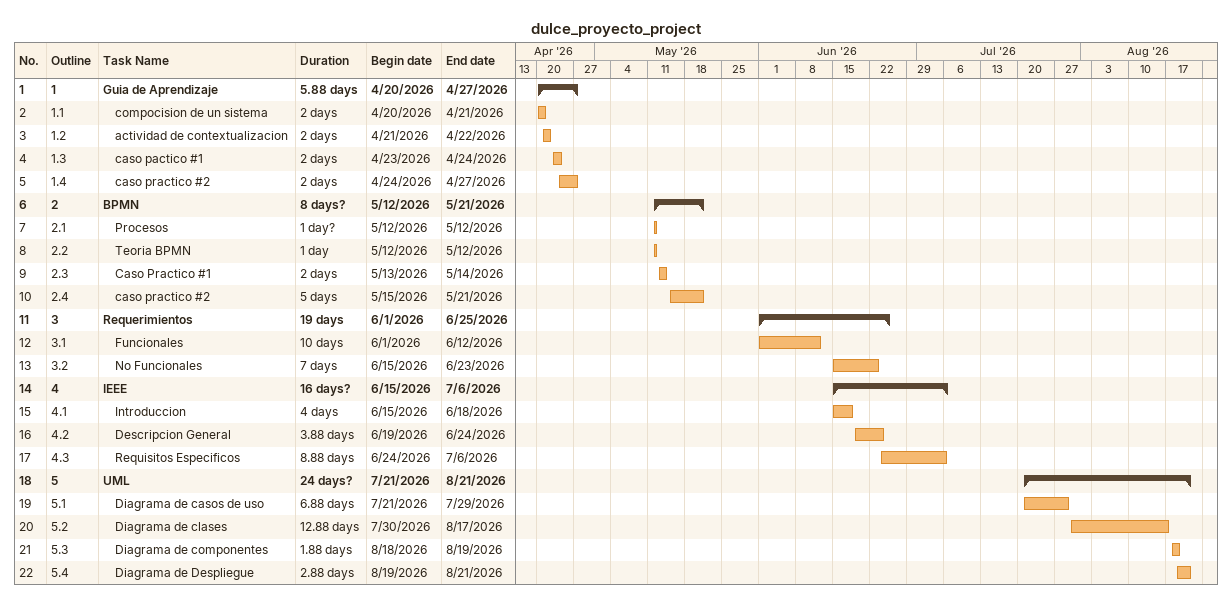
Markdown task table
dulce_proyecto_project

| ID | WBS | Task | Duration | Start | Finish |
|---|---|---|---|---|---|
| 1 | 1 | **Guia de Aprendizaje** | 5.88d | 2026-04-20 | 2026-04-27 |
| 2 | 1.1 | compocision de un sistema | 2d | 2026-04-20 | 2026-04-21 |
| 3 | 1.2 | actividad de contextualizacion | 2d | 2026-04-21 | 2026-04-22 |
| 4 | 1.3 | caso pactico #1 | 2d | 2026-04-23 | 2026-04-24 |
| 5 | 1.4 | caso practico #2 | 2d | 2026-04-24 | 2026-04-27 |
| 6 | 2 | **BPMN** | 8d? | 2026-05-12 | 2026-05-21 |
| 7 | 2.1 | Procesos | 1d? | 2026-05-12 | 2026-05-12 |
| 8 | 2.2 | Teoria BPMN | 1d | 2026-05-12 | 2026-05-12 |
| 9 | 2.3 | Caso Practico #1 | 2d | 2026-05-13 | 2026-05-14 |
| 10 | 2.4 | caso practico #2 | 5d | 2026-05-15 | 2026-05-21 |
| 11 | 3 | **Requerimientos** | 19d | 2026-06-01 | 2026-06-25 |
| 12 | 3.1 | Funcionales | 10d | 2026-06-01 | 2026-06-12 |
| 13 | 3.2 | No Funcionales | 7d | 2026-06-15 | 2026-06-23 |
| 14 | 4 | **IEEE** | 16d? | 2026-06-15 | 2026-07-06 |
| 15 | 4.1 | Introduccion | 4d | 2026-06-15 | 2026-06-18 |
| 16 | 4.2 | Descripcion General | 3.88d | 2026-06-19 | 2026-06-24 |
| 17 | 4.3 | Requisitos Especificos | 8.88d | 2026-06-24 | 2026-07-06 |
| 18 | 5 | **UML** | 24d? | 2026-07-21 | 2026-08-21 |
| 19 | 5.1 | Diagrama de casos de uso | 6.88d | 2026-07-21 | 2026-07-29 |
| 20 | 5.2 | Diagrama de clases | 12.88d | 2026-07-30 | 2026-08-17 |
| 21 | 5.3 | Diagrama de componentes | 1.88d | 2026-08-18 | 2026-08-19 |
| 22 | 5.4 | Diagrama de Despliegue | 2.88d | 2026-08-19 | 2026-08-21 |
